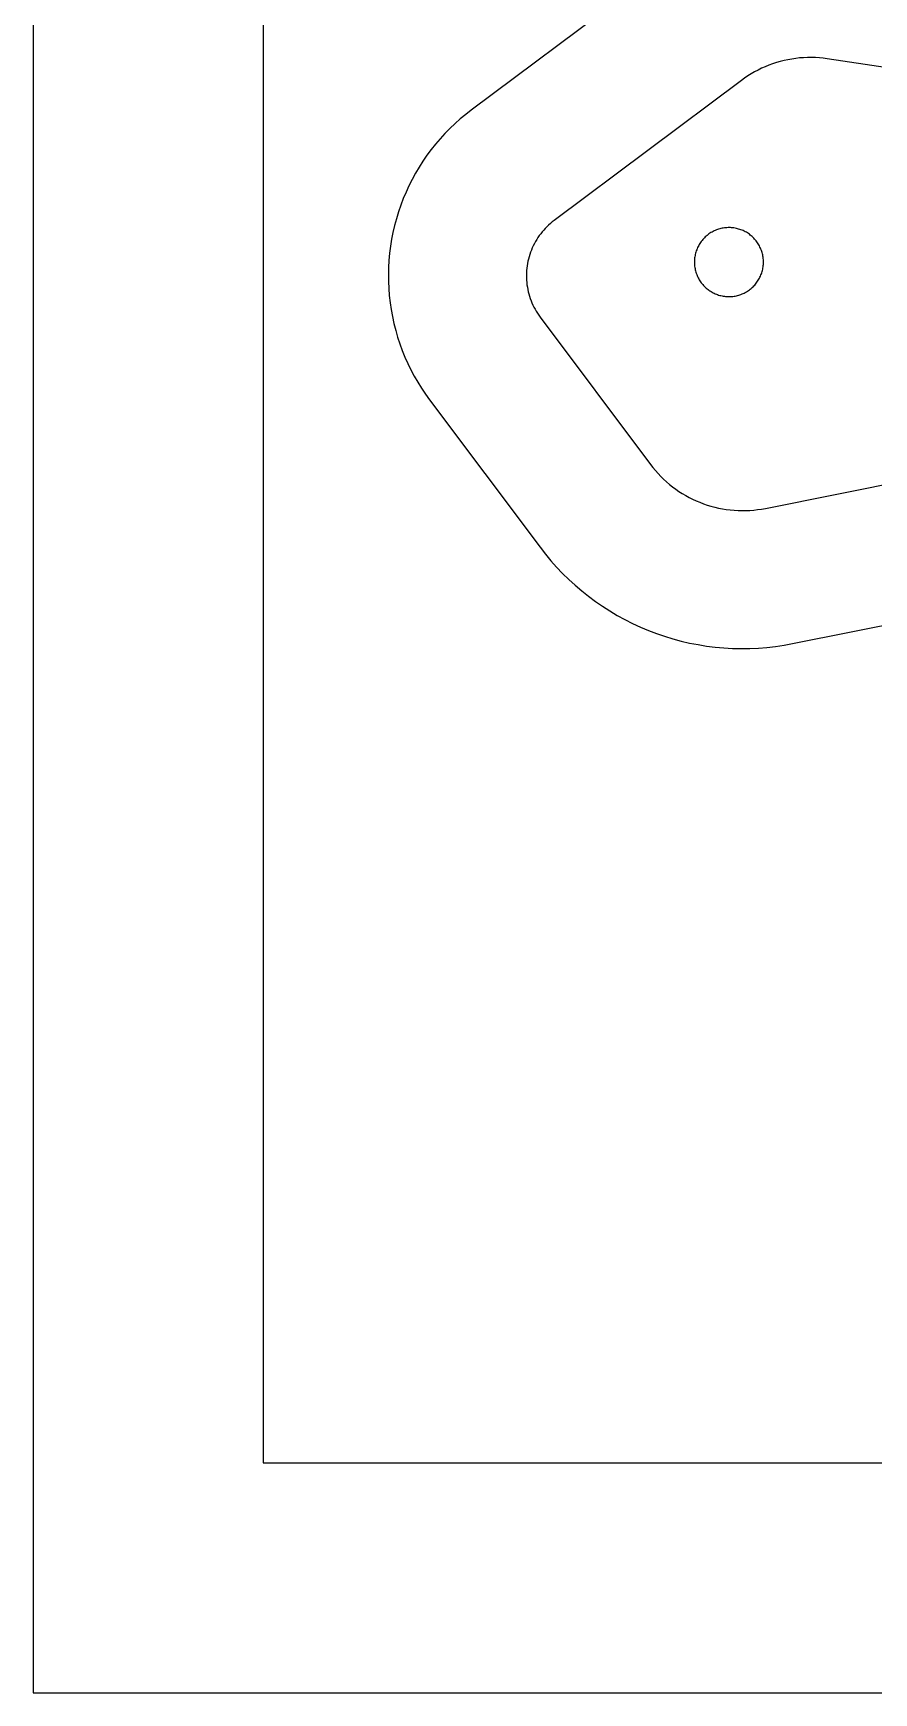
# Model space of a CAD drawing. Header units: millimetres. Extents: x 586 to 986, y -25 to 475.
# Drawn here: x 586.2 to 622.7, y -25.2 to 47 of the extents above; entities that cross this region are included whole.
import ezdxf

# ---------------------------------------------------------------- set-up
doc = ezdxf.new("R2010")
doc.units = ezdxf.units.MM
doc.header["$MEASUREMENT"] = 0
for name, color, linetype, true_color in [('auxiliares', 4, 'Continuous', 0x00ffff), ('corte', 1, 'Continuous', 0xff0000), ('Default', 18, 'Continuous', 0x000000)]:
    doc.layers.add(name, color=color, linetype=linetype, true_color=true_color)

msp = doc.modelspace()

# ---------------------------------------------------------------- linework, layer by layer
at = {"layer": 'auxiliares'}
for p, q in [((596.192, 464.805), (596.192, -15.195)), ((613.369, 49.712), (605.231, 43.621)), ((604.988, 43.433), (604.752, 43.236)), ((605.231, 43.621), (604.988, 43.433)), ((604.086, 42.6), (603.878, 42.373)), ((604.3, 42.82), (604.086, 42.6)), ((604.523, 43.032), (604.3, 42.82)), ((604.752, 43.236), (604.523, 43.032)), ((603.487, 41.899), (603.304, 41.652)), ((603.679, 42.139), (603.487, 41.899)), ((603.878, 42.373), (603.679, 42.139)), ((602.964, 41.14), (602.807, 40.876)), ((603.13, 41.399), (602.964, 41.14)), ((603.304, 41.652), (603.13, 41.399)), ((602.66, 40.606), (602.521, 40.332)), ((602.807, 40.876), (602.66, 40.606)), ((602.273, 39.77), (602.163, 39.483)), ((602.392, 40.053), (602.273, 39.77)), ((602.521, 40.332), (602.392, 40.053)), ((602.063, 39.192), (601.974, 38.898)), ((602.163, 39.483), (602.063, 39.192)), ((601.824, 38.302), (601.765, 38.001)), ((601.894, 38.601), (601.824, 38.302)), ((601.974, 38.898), (601.894, 38.601)), ((601.716, 37.697), (601.677, 37.392)), ((601.765, 38.001), (601.716, 37.697)), ((601.649, 37.086), (601.632, 36.779)), ((601.677, 37.392), (601.649, 37.086)), ((601.632, 36.779), (601.625, 36.472)), ((601.625, 36.472), (601.628, 36.165)), ((601.628, 36.165), (601.642, 35.858)), ((601.642, 35.858), (601.666, 35.552)), ((601.666, 35.552), (601.701, 35.246)), ((601.701, 35.246), (601.746, 34.942)), ((601.746, 34.942), (601.801, 34.64)), ((601.801, 34.64), (601.867, 34.34)), ((601.867, 34.34), (601.943, 34.042)), ((601.943, 34.042), (602.029, 33.747)), ((602.029, 33.747), (602.125, 33.455)), ((602.125, 33.455), (602.231, 33.167)), ((602.231, 33.167), (602.347, 32.882)), ((602.347, 32.882), (602.473, 32.601)), ((602.473, 32.601), (602.608, 32.325)), ((602.608, 32.325), (602.752, 32.054)), ((602.752, 32.054), (602.905, 31.788)), ((602.905, 31.788), (603.068, 31.527)), ((603.068, 31.527), (603.239, 31.272)), ((603.239, 31.272), (603.419, 31.023)), ((603.419, 31.023), (608.217, 24.613)), ((619.192, 20.421), (646.632, 25.941)), ((608.217, 24.613), (608.447, 24.317)), ((608.447, 24.317), (608.687, 24.028)), ((608.687, 24.028), (608.937, 23.747)), ((608.937, 23.747), (609.196, 23.476)), ((609.196, 23.476), (609.464, 23.213)), ((609.464, 23.213), (609.742, 22.96)), ((609.742, 22.96), (610.027, 22.716)), ((610.027, 22.716), (610.321, 22.482)), ((610.321, 22.482), (610.623, 22.258)), ((610.623, 22.258), (610.932, 22.045)), ((610.932, 22.045), (611.248, 21.842)), ((611.248, 21.842), (611.571, 21.651)), ((611.571, 21.651), (611.901, 21.47)), ((611.901, 21.47), (612.236, 21.301)), ((612.236, 21.301), (612.577, 21.143)), ((612.577, 21.143), (612.923, 20.997)), ((612.923, 20.997), (613.274, 20.863)), ((613.274, 20.863), (613.629, 20.741)), ((613.629, 20.741), (613.988, 20.632)), ((613.988, 20.632), (614.351, 20.534)), ((614.351, 20.534), (614.717, 20.449)), ((614.717, 20.449), (615.085, 20.377)), ((615.085, 20.377), (615.456, 20.317)), ((615.456, 20.317), (615.829, 20.27)), ((615.829, 20.27), (616.203, 20.235)), ((616.203, 20.235), (616.578, 20.214)), ((616.578, 20.214), (616.953, 20.205)), ((616.953, 20.205), (617.329, 20.209)), ((617.329, 20.209), (617.704, 20.226)), ((617.704, 20.226), (618.078, 20.256)), ((618.078, 20.256), (618.451, 20.298)), ((618.451, 20.298), (618.823, 20.353)), ((618.823, 20.353), (619.192, 20.421)), ((596.192, -15.195), (976.192, -15.195))]:
    msp.add_line(p, q, dxfattribs=at)
at = {"layer": 'corte', "linetype": 'Continuous', "lineweight": 25}
for p, q in [((618.004, 45.507), (617.847, 45.437)), ((618.163, 45.571), (618.004, 45.507)), ((618.325, 45.63), (618.163, 45.571)), ((618.488, 45.684), (618.325, 45.63)), ((618.653, 45.731), (618.488, 45.684)), ((618.819, 45.774), (618.653, 45.731)), ((618.987, 45.81), (618.819, 45.774)), ((619.156, 45.84), (618.987, 45.81)), ((619.327, 45.865), (619.156, 45.84)), ((619.497, 45.884), (619.327, 45.865)), ((619.669, 45.897), (619.497, 45.884)), ((619.84, 45.904), (619.669, 45.897)), ((620.012, 45.905), (619.84, 45.904)), ((620.184, 45.9), (620.012, 45.905)), ((620.355, 45.89), (620.184, 45.9)), ((620.526, 45.873), (620.355, 45.89)), ((620.697, 45.851), (620.526, 45.873)), ((645.693, 42.129), (620.697, 45.851)), ((616.964, 44.908), (608.827, 38.818)), ((617.103, 45.009), (616.964, 44.908)), ((617.246, 45.105), (617.103, 45.009)), ((617.392, 45.195), (617.246, 45.105)), ((617.541, 45.281), (617.392, 45.195)), ((617.693, 45.362), (617.541, 45.281)), ((617.847, 45.437), (617.693, 45.362)), ((608.309, 38.324), (608.245, 38.243)), ((608.376, 38.402), (608.309, 38.324)), ((608.445, 38.477), (608.376, 38.402)), ((608.516, 38.55), (608.445, 38.477)), ((608.59, 38.621), (608.516, 38.55)), ((608.667, 38.689), (608.59, 38.621)), ((608.746, 38.755), (608.667, 38.689)), ((608.827, 38.818), (608.746, 38.755)), ((615.601, 38.263), (615.558, 38.234)), ((615.645, 38.291), (615.601, 38.263)), ((615.69, 38.318), (615.645, 38.291)), ((615.735, 38.342), (615.69, 38.318)), ((615.782, 38.365), (615.735, 38.342)), ((615.829, 38.387), (615.782, 38.365)), ((615.878, 38.407), (615.829, 38.387)), ((615.926, 38.425), (615.878, 38.407)), ((615.976, 38.441), (615.926, 38.425)), ((616.026, 38.456), (615.976, 38.441)), ((616.076, 38.469), (616.026, 38.456)), ((616.127, 38.48), (616.076, 38.469)), ((616.178, 38.49), (616.127, 38.48)), ((616.23, 38.497), (616.178, 38.49)), ((616.281, 38.503), (616.23, 38.497)), ((616.333, 38.507), (616.281, 38.503)), ((616.385, 38.51), (616.333, 38.507)), ((616.437, 38.51), (616.385, 38.51)), ((616.49, 38.509), (616.437, 38.51)), ((616.541, 38.506), (616.49, 38.509)), ((616.593, 38.501), (616.541, 38.506)), ((616.645, 38.494), (616.593, 38.501)), ((616.696, 38.485), (616.645, 38.494)), ((616.747, 38.475), (616.696, 38.485)), ((616.798, 38.463), (616.747, 38.475)), ((616.848, 38.449), (616.798, 38.463)), ((616.898, 38.434), (616.848, 38.449)), ((616.947, 38.416), (616.898, 38.434)), ((616.995, 38.397), (616.947, 38.416)), ((617.043, 38.377), (616.995, 38.397)), ((617.09, 38.354), (617.043, 38.377)), ((617.137, 38.331), (617.09, 38.354)), ((617.182, 38.305), (617.137, 38.331)), ((617.227, 38.278), (617.182, 38.305)), ((617.27, 38.249), (617.227, 38.278)), ((617.313, 38.219), (617.27, 38.249)), ((607.84, 37.534), (607.804, 37.438)), ((607.88, 37.628), (607.84, 37.534)), ((607.923, 37.721), (607.88, 37.628)), ((607.969, 37.813), (607.923, 37.721)), ((608.019, 37.902), (607.969, 37.813)), ((608.071, 37.991), (608.019, 37.902)), ((608.126, 38.077), (608.071, 37.991)), ((608.184, 38.161), (608.126, 38.077)), ((608.245, 38.243), (608.184, 38.161)), ((615.023, 37.544), (615.006, 37.495)), ((615.043, 37.593), (615.023, 37.544)), ((615.064, 37.64), (615.043, 37.593)), ((615.086, 37.687), (615.064, 37.64)), ((615.111, 37.733), (615.086, 37.687)), ((615.137, 37.778), (615.111, 37.733)), ((615.164, 37.823), (615.137, 37.778)), ((615.193, 37.866), (615.164, 37.823)), ((615.223, 37.908), (615.193, 37.866)), ((615.255, 37.949), (615.223, 37.908)), ((615.289, 37.989), (615.255, 37.949)), ((615.323, 38.028), (615.289, 37.989)), ((615.359, 38.066), (615.323, 38.028)), ((615.397, 38.102), (615.359, 38.066)), ((615.435, 38.137), (615.397, 38.102)), ((615.475, 38.171), (615.435, 38.137)), ((615.516, 38.203), (615.475, 38.171)), ((615.558, 38.234), (615.516, 38.203)), ((617.354, 38.188), (617.313, 38.219)), ((617.394, 38.155), (617.354, 38.188)), ((617.433, 38.121), (617.394, 38.155)), ((617.471, 38.085), (617.433, 38.121)), ((617.508, 38.048), (617.471, 38.085)), ((617.543, 38.01), (617.508, 38.048)), ((617.577, 37.97), (617.543, 38.01)), ((617.61, 37.93), (617.577, 37.97)), ((617.641, 37.888), (617.61, 37.93)), ((617.671, 37.845), (617.641, 37.888)), ((617.699, 37.802), (617.671, 37.845)), ((617.726, 37.757), (617.699, 37.802)), ((617.751, 37.711), (617.726, 37.757)), ((617.775, 37.665), (617.751, 37.711)), ((617.796, 37.618), (617.775, 37.665)), ((617.817, 37.57), (617.796, 37.618)), ((617.835, 37.521), (617.817, 37.57)), ((607.655, 36.843), (607.642, 36.741)), ((607.671, 36.944), (607.655, 36.843)), ((607.691, 37.045), (607.671, 36.944)), ((607.714, 37.144), (607.691, 37.045)), ((607.741, 37.243), (607.714, 37.144)), ((607.771, 37.341), (607.741, 37.243)), ((607.804, 37.438), (607.771, 37.341)), ((614.927, 37.088), (614.925, 37.036)), ((614.925, 37.036), (614.925, 36.984)), ((614.925, 36.984), (614.927, 36.932)), ((614.931, 37.14), (614.927, 37.088)), ((614.927, 36.932), (614.931, 36.88)), ((614.936, 37.191), (614.931, 37.14)), ((614.931, 36.88), (614.936, 36.828)), ((614.943, 37.243), (614.936, 37.191)), ((614.936, 36.828), (614.943, 36.776)), ((614.952, 37.294), (614.943, 37.243)), ((614.963, 37.345), (614.952, 37.294)), ((614.975, 37.396), (614.963, 37.345)), ((614.99, 37.446), (614.975, 37.396)), ((615.006, 37.495), (614.99, 37.446)), ((617.852, 37.472), (617.835, 37.521)), ((617.867, 37.422), (617.852, 37.472)), ((617.881, 37.372), (617.867, 37.422)), ((617.892, 37.321), (617.881, 37.372)), ((617.902, 37.27), (617.892, 37.321)), ((617.91, 37.218), (617.902, 37.27)), ((617.902, 36.752), (617.911, 36.803)), ((617.917, 37.167), (617.91, 37.218)), ((617.911, 36.803), (617.917, 36.855)), ((617.921, 37.115), (617.917, 37.167)), ((617.917, 36.855), (617.921, 36.907)), ((617.924, 37.063), (617.921, 37.115)), ((617.921, 36.907), (617.924, 36.959)), ((617.925, 37.011), (617.924, 37.063)), ((617.924, 36.959), (617.925, 37.011)), ((607.627, 36.537), (607.624, 36.435)), ((607.624, 36.435), (607.626, 36.332)), ((607.626, 36.332), (607.63, 36.23)), ((607.633, 36.639), (607.627, 36.537)), ((607.63, 36.23), (607.638, 36.128)), ((607.642, 36.741), (607.633, 36.639)), ((607.638, 36.128), (607.65, 36.026)), ((614.943, 36.776), (614.952, 36.725)), ((614.952, 36.725), (614.963, 36.674)), ((614.963, 36.674), (614.976, 36.624)), ((614.976, 36.624), (614.99, 36.573)), ((614.99, 36.573), (615.006, 36.524)), ((615.006, 36.524), (615.024, 36.475)), ((615.024, 36.475), (615.043, 36.427)), ((615.043, 36.427), (615.064, 36.379)), ((615.064, 36.379), (615.087, 36.332)), ((615.087, 36.332), (615.111, 36.286)), ((615.111, 36.286), (615.137, 36.241)), ((615.137, 36.241), (615.165, 36.197)), ((615.165, 36.197), (615.194, 36.154)), ((615.194, 36.154), (615.224, 36.111)), ((615.224, 36.111), (615.256, 36.07)), ((617.578, 36.051), (617.611, 36.091)), ((617.611, 36.091), (617.642, 36.133)), ((617.642, 36.133), (617.672, 36.176)), ((617.672, 36.176), (617.7, 36.22)), ((617.7, 36.22), (617.726, 36.264)), ((617.726, 36.264), (617.751, 36.31)), ((617.751, 36.31), (617.775, 36.356)), ((617.775, 36.356), (617.797, 36.404)), ((617.797, 36.404), (617.817, 36.452)), ((617.817, 36.452), (617.836, 36.5)), ((617.836, 36.5), (617.852, 36.55)), ((617.852, 36.55), (617.868, 36.599)), ((617.868, 36.599), (617.881, 36.65)), ((617.881, 36.65), (617.893, 36.7)), ((617.893, 36.7), (617.902, 36.752)), ((607.65, 36.026), (607.665, 35.925)), ((607.665, 35.925), (607.683, 35.824)), ((607.683, 35.824), (607.705, 35.724)), ((607.705, 35.724), (607.731, 35.625)), ((607.731, 35.625), (607.759, 35.526)), ((607.759, 35.526), (607.791, 35.429)), ((607.791, 35.429), (607.827, 35.333)), ((615.256, 36.07), (615.289, 36.03)), ((615.289, 36.03), (615.324, 35.991)), ((615.324, 35.991), (615.36, 35.954)), ((615.36, 35.954), (615.397, 35.917)), ((615.397, 35.917), (615.436, 35.882)), ((615.436, 35.882), (615.476, 35.849)), ((615.476, 35.849), (615.517, 35.817)), ((615.517, 35.817), (615.558, 35.786)), ((615.558, 35.786), (615.601, 35.756)), ((615.601, 35.756), (615.646, 35.729)), ((615.646, 35.729), (615.69, 35.702)), ((615.69, 35.702), (615.736, 35.678)), ((615.736, 35.678), (615.783, 35.654)), ((615.783, 35.654), (615.83, 35.633)), ((615.83, 35.633), (615.879, 35.613)), ((615.879, 35.613), (615.927, 35.595)), ((615.927, 35.595), (615.977, 35.579)), ((615.977, 35.579), (616.027, 35.564)), ((616.027, 35.564), (616.077, 35.551)), ((616.077, 35.551), (616.128, 35.54)), ((616.128, 35.54), (616.179, 35.53)), ((616.179, 35.53), (616.231, 35.523)), ((616.231, 35.523), (616.282, 35.517)), ((616.282, 35.517), (616.334, 35.513)), ((616.334, 35.513), (616.386, 35.511)), ((616.386, 35.511), (616.438, 35.51)), ((616.438, 35.51), (616.491, 35.512)), ((616.491, 35.512), (616.542, 35.515)), ((616.542, 35.515), (616.594, 35.52)), ((616.594, 35.52), (616.646, 35.527)), ((616.646, 35.527), (616.697, 35.535)), ((616.697, 35.535), (616.748, 35.545)), ((616.748, 35.545), (616.799, 35.558)), ((616.799, 35.558), (616.849, 35.571)), ((616.849, 35.571), (616.899, 35.587)), ((616.899, 35.587), (616.948, 35.604)), ((616.948, 35.604), (616.996, 35.623)), ((616.996, 35.623), (617.044, 35.644)), ((617.044, 35.644), (617.091, 35.666)), ((617.091, 35.666), (617.137, 35.69)), ((617.137, 35.69), (617.183, 35.716)), ((617.183, 35.716), (617.227, 35.743)), ((617.227, 35.743), (617.271, 35.771)), ((617.271, 35.771), (617.313, 35.802)), ((617.313, 35.802), (617.355, 35.833)), ((617.355, 35.833), (617.395, 35.866)), ((617.395, 35.866), (617.434, 35.9)), ((617.434, 35.9), (617.472, 35.936)), ((617.472, 35.936), (617.509, 35.973)), ((617.509, 35.973), (617.544, 36.011)), ((617.544, 36.011), (617.578, 36.051)), ((607.827, 35.333), (607.865, 35.238)), ((607.865, 35.238), (607.907, 35.144)), ((607.907, 35.144), (607.952, 35.052)), ((607.952, 35.052), (608, 34.962)), ((608, 34.962), (608.051, 34.873)), ((608.051, 34.873), (608.106, 34.786)), ((608.106, 34.786), (608.163, 34.701)), ((608.163, 34.701), (608.223, 34.618)), ((608.223, 34.618), (613.02, 28.209)), ((618.009, 26.303), (645.449, 31.823)), ((613.02, 28.209), (613.125, 28.074)), ((613.125, 28.074), (613.234, 27.943)), ((613.234, 27.943), (613.347, 27.815)), ((613.347, 27.815), (613.465, 27.692)), ((613.465, 27.692), (613.587, 27.572)), ((613.587, 27.572), (613.713, 27.457)), ((613.713, 27.457), (613.843, 27.346)), ((613.843, 27.346), (613.977, 27.24)), ((613.977, 27.24), (614.114, 27.138)), ((614.114, 27.138), (614.254, 27.041)), ((614.254, 27.041), (614.398, 26.949)), ((614.398, 26.949), (614.545, 26.862)), ((614.545, 26.862), (614.695, 26.78)), ((614.695, 26.78), (614.847, 26.703)), ((614.847, 26.703), (615.002, 26.631)), ((615.002, 26.631), (615.159, 26.565)), ((615.159, 26.565), (615.319, 26.504)), ((615.319, 26.504), (615.48, 26.449)), ((615.48, 26.449), (615.643, 26.399)), ((615.643, 26.399), (615.808, 26.355)), ((615.808, 26.355), (615.975, 26.316)), ((615.975, 26.316), (616.142, 26.283)), ((616.142, 26.283), (616.311, 26.256)), ((616.311, 26.256), (616.48, 26.234)), ((616.48, 26.234), (616.65, 26.219)), ((616.65, 26.219), (616.821, 26.209)), ((616.821, 26.209), (616.991, 26.205)), ((616.991, 26.205), (617.162, 26.207)), ((617.162, 26.207), (617.332, 26.214)), ((617.332, 26.214), (617.503, 26.228)), ((617.503, 26.228), (617.672, 26.247)), ((617.672, 26.247), (617.841, 26.272)), ((617.841, 26.272), (618.009, 26.303))]:
    msp.add_line(p, q, dxfattribs=at)
at = {"layer": 'Default'}
for p, q in [((586.192, 474.805), (586.192, -25.195)), ((586.192, -25.195), (986.192, -25.195))]:
    msp.add_line(p, q, dxfattribs=at)

doc.saveas('drawing.dxf')
